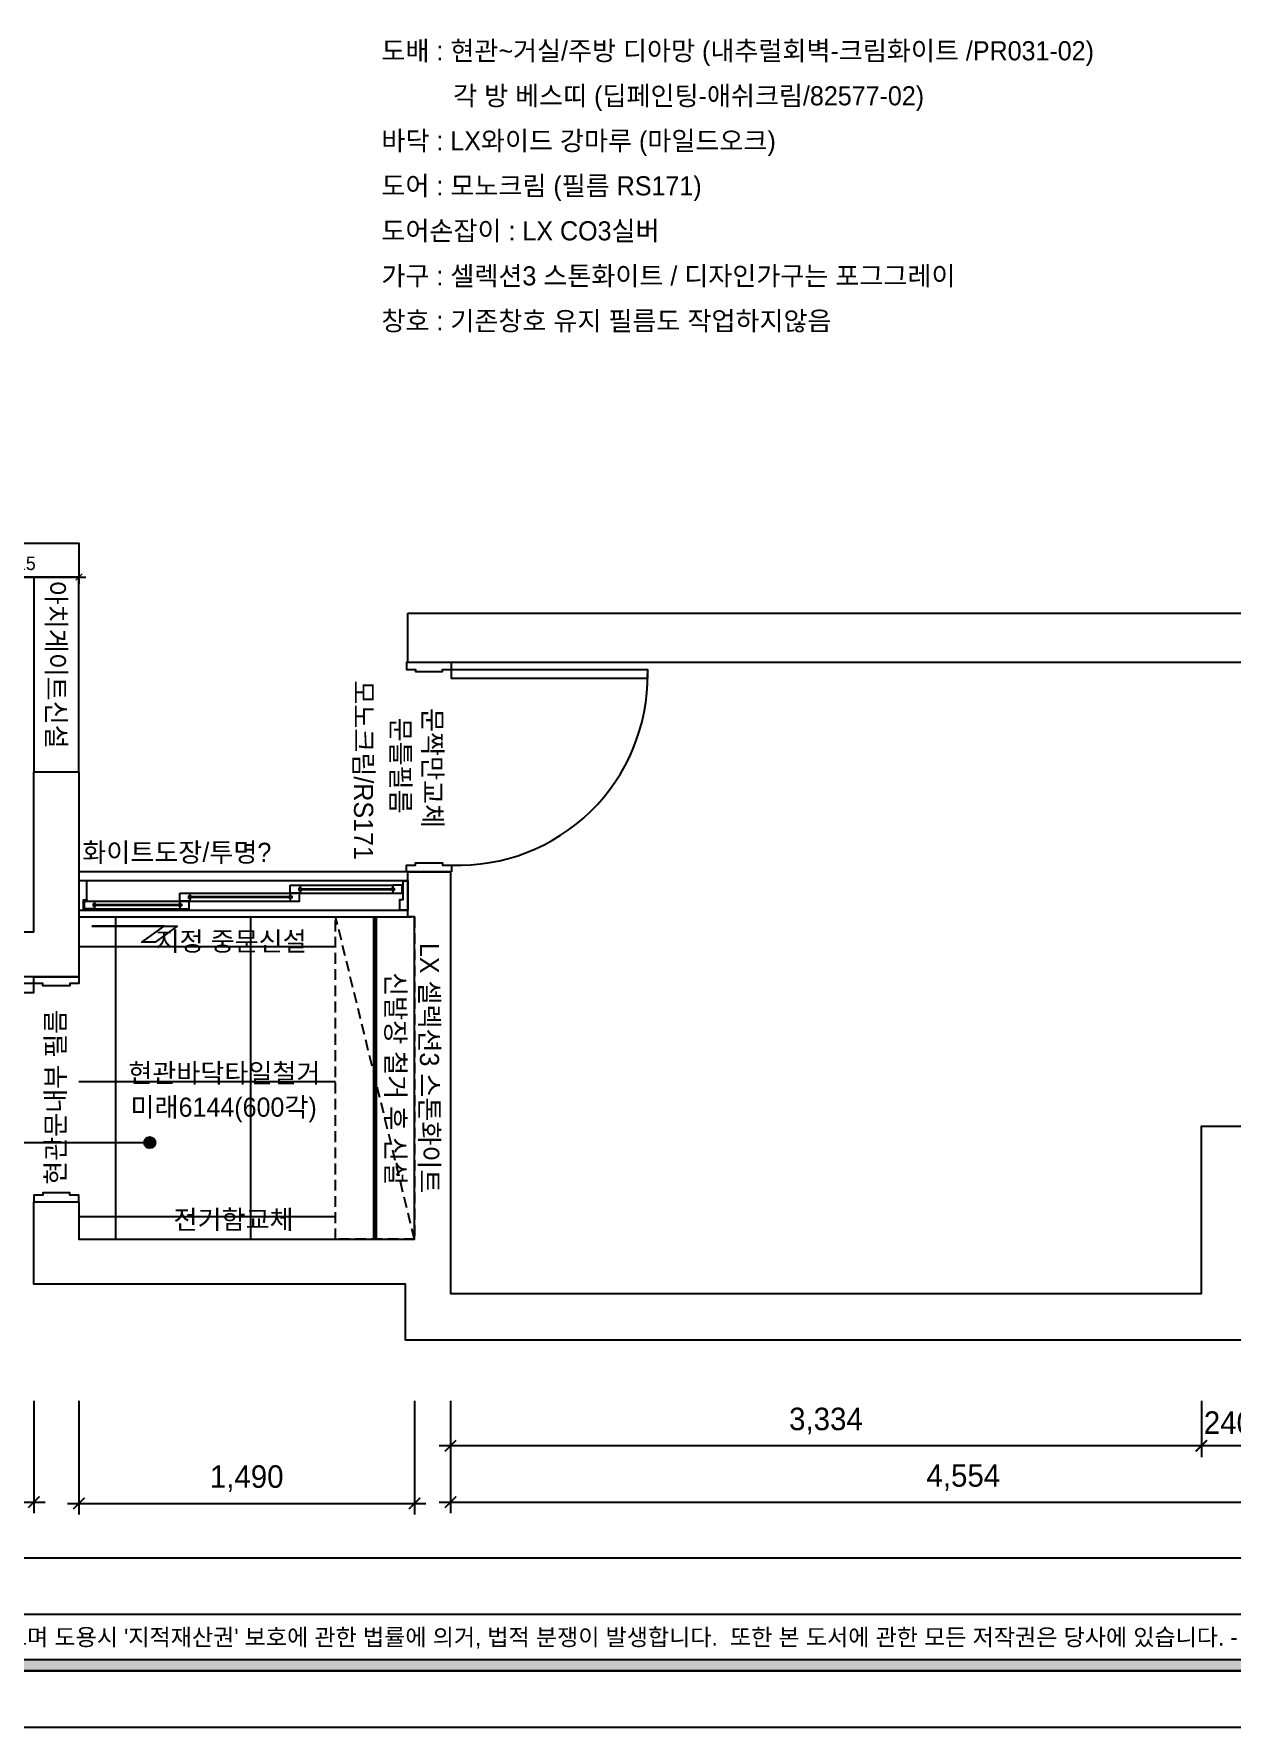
# Model space of a CAD drawing. Header units: millimetres. Extents: x 389217 to 432717, y 56032 to 85056.
# Drawn here: x 398037 to 403353, y 56532 to 64055 of the extents above; entities that cross this region are included whole.
import ezdxf
from ezdxf.enums import TextEntityAlignment as Align

# ---------------------------------------------------------------- set-up
doc = ezdxf.new("R2010")
doc.units = ezdxf.units.MM
doc.header["$LTSCALE"] = 60
doc.linetypes.add('DH-HID2', pattern=[1.2, 0.8, -0.4])
doc.linetypes.add('HID', pattern=[2.5, 1.5, -1])
for name, color, linetype in [('0-ELC TEXT', 7, 'Continuous'), ('04-WIN', 4, 'Continuous'), ('07-DIM WAL', 5, 'Continuous'), ('2CONTINUOUS', 2, 'Continuous'), ('3.기호.계단선', 30, 'Continuous'), ('CO-DO-FR', 7, 'Continuous'), ('CO-DOOR', 8, 'Continuous'), ('FORM(YOURNAME)-1', 1, 'Continuous'), ('FORM(YOURNAME)-11', 1, 'Continuous'), ('FU-FURM', 6, 'DH-HID2'), ('HAT', 8, 'Continuous'), ('도면층8', 8, 'Continuous'), ('설비', 140, 'Continuous')]:
    doc.layers.add(name, color=color, linetype=linetype)
doc.styles.add('HY 울릉도 L', font='')
doc.styles.add('YOURNAME', font='HY울릉도M.TTF')
doc.styles.add('코레일둥고', font='Korail_Round_Gothic_Medium.ttf')
doc.styles.get('HY 울릉도 L').set_extended_font_data('HY울릉도L')
doc.dimstyles.new('30', dxfattribs={"dimscale": 30, "dimtxt": 2, "dimasz": 1, "dimexe": 1, "dimexo": 1, "dimgap": 1, "dimtad": 1, "dimdec": 0, "dimrnd": 0.05, "dimdsep": 46, "dimlunit": 6, "dimtxsty": 'HY 울릉도 L', "dimblk": 'ARCHTICK', "dimcen": 2.5, "dimdle": 1, "dimclrd": 133, "dimclre": 133, "dimclrt": 30, "dimadec": 0, "dimazin": 0, "dimtfac": 1, "dimtdec": 0, "dimtix": 1, "dimtmove": 2, "dimatfit": 3, "dimldrblk": 'ARCHTICK', "dimfxl": 1, "dimlwd": -1, "dimlwe": -1, "dimarcsym": 0})
doc.dimstyles.new('50', dxfattribs={"dimscale": 50, "dimtxt": 2, "dimasz": 1, "dimexe": 1, "dimexo": 1, "dimgap": 1, "dimtad": 1, "dimdec": 0, "dimrnd": 0.05, "dimdsep": 46, "dimlunit": 6, "dimtxsty": 'HY 울릉도 L', "dimblk": 'ARCHTICK', "dimcen": 2.5, "dimdle": 1, "dimclrd": 133, "dimclre": 133, "dimclrt": 30, "dimadec": 0, "dimazin": 0, "dimtfac": 1, "dimtdec": 0, "dimtix": 1, "dimtmove": 2, "dimatfit": 3, "dimldrblk": 'ARCHTICK', "dimfxl": 1, "dimlwd": -1, "dimlwe": -1, "dimarcsym": 0})

# ---------------------------------------------------------------- blocks, each defined once
blk = doc.blocks.new('vudauseh')
at = {"layer": '2CONTINUOUS'}
for points in [[(388324.9, 79700), (386879.9, 79700), (386879.9, 79615), (386679.9, 79615), (386679.9, 79700), (385204.9, 79700), (385204.9, 79293), (383839.9, 79293)], [(383839.9, 78113), (384934.9, 78113), (384934.9, 78623), (385209.9, 78623), (385209.9, 78103), (386679.9, 78103), (386679.9, 78915), (386879.9, 78915), (386879.9, 78124), (388124.9, 78124), (388124.9, 78835), (388324.9, 78835), (388324.9, 77924), (388124.9, 77924), (383639.9, 77924)], [(383639.9, 79493), (384209.9, 79493), (384209.9, 80355), (384409.9, 80355), (384409.9, 79850), (388324.9, 79850), (388324.9, 79700)], [(389784.9, 79540), (394739.9, 79540), (394739.9, 79020), (394528.9, 79020), (394528.9, 79320), (389784.9, 79320), (389784.9, 79540)], [(388124.9, 76924), (388324.9, 76924), (388324.9, 76758), (389814.9, 76758), (389814.9, 78190), (389814.9, 78190), (389784.9, 78190), (389784.9, 78390), (389974.9, 78390), (389974.9, 76517), (393308.9, 76517), (393308.9, 77260), (393548.9, 77260), (393548.9, 76510), (394528.9, 76510), (394528.9, 77390), (394740.5, 77390), (394740.5, 76310), (389774.9, 76310), (389774.9, 76558), (388124.9, 76558), (388124.9, 76924)]]:
    blk.add_lwpolyline(points, dxfattribs=at)
at = {"layer": 'CO-DO-FR'}
for points in [[(389979.9, 79320), (389779.9, 79320), (389779.9, 79290), (389819.9, 79290), (389819.9, 79280), (389939.9, 79280), (389939.9, 79290), (389979.9, 79290), (389979.9, 79320)], [(389979.9, 78390), (389779.9, 78390), (389779.9, 78420), (389819.9, 78420), (389819.9, 78430), (389939.9, 78430), (389939.9, 78420), (389979.9, 78420), (389979.9, 78390)], [(388124.9, 77924), (388324.9, 77924), (388324.9, 77894), (388284.9, 77894), (388284.9, 77884), (388164.9, 77884), (388164.9, 77894), (388124.9, 77894), (388124.9, 77924)], [(388124.9, 76924), (388324.9, 76924), (388324.9, 76954), (388284.9, 76954), (388284.9, 76964), (388164.9, 76964), (388164.9, 76954), (388124.9, 76954), (388124.9, 76924)]]:
    blk.add_lwpolyline(points, close=True, dxfattribs=at)
at = {"layer": 'CO-DOOR'}
for points in [[(390849.9, 79250), (389979.9, 79250), (389979.9, 79290), (390849.9, 79290)], [(387184.9, 77854), (388124.9, 77854), (388124.9, 77894), (387184.9, 77894)]]:
    blk.add_lwpolyline(points, close=True, dxfattribs=at)
blk.add_arc((390009.5, 79260), 840.5, 267.98591, 0.68169, dxfattribs=at)
blk = doc.blocks.new('FORM-ELEVATION')
at = {"layer": 'FORM(YOURNAME)-11'}
h = blk.add_hatch(color=256, dxfattribs=at)
h.dxf.hatch_style = 1
h.paths.add_polyline_path([(-10309, 35708), (71691, 35708), (71691, 35508), (-10309, 35508)])
h.paths.add_polyline_path([(-10309, -21492), (71691, -21492), (71691, -21692), (-10309, -21692)])
at = {"layer": 'Defpoints', "color": 158}
blk.add_line((62481, -20692), (-10309, -20692), dxfattribs=at)
for points in [[(-10309, -21692), (71691, -21692), (71691, 35708), (-10309, 35708)], [(-8309, 33708), (61071, 33708), (61071, -19692), (-8309, -19692)]]:
    blk.add_lwpolyline(points, close=True, dxfattribs=at)
at = {"layer": 'FORM(YOURNAME)-11', "color": 250}
blk.add_lwpolyline([(-11309, -22692), (72691, -22692), (72691, 36708), (-11309, 36708)], close=True, dxfattribs=at)
at = {"layer": 'FORM(YOURNAME)-11'}
blk.add_lwpolyline([(-10309, -21492), (71691, -21492), (71691, -21692), (-10309, -21692)], close=True, dxfattribs=at)
at = {"layer": 'FORM(YOURNAME)-11', "color": 1, "style": 'YOURNAME'}
blk.add_text("- 본 도서는 어떠한 경우에도 무단으로 도용할 수 없으며 도용시 '지적재산권' 보호에 관한 법률에 의거, 법적 분쟁이 발생합니다.  또한 본 도서에 관한 모든 저작권은 당사에 있습니다. -", height=300, dxfattribs=at).set_placement((28146, -21092), align=Align.MIDDLE_CENTER)
at = {"layer": 'FORM(YOURNAME)-11', "color": 3, "style": 'YOURNAME'}
for tag, height, p in [('1', 450, (71041, -1219)), ('2', 450, (71041, -1863)), ('3', 450, (71041, -3150)), ('4', 450, (71041, -5081)), ('5', 515, (71041, -7398)), ('6', 515, (71041, -9650)), ('7', 515, (71041, -11903)), ('8', 515, (71041, -14155)), ('9', 515, (71041, -16408)), ('10', 515, (66791, -18596)), ('11', 515, (71041, -18660)), ('12', 515, (66791, -20848)), ('13', 515, (71041, -20848))]:
    blk.add_attdef(tag, text='', height=height, dxfattribs=at).set_placement(p, align=Align.MIDDLE_RIGHT)
blk = doc.blocks.new('_ArchTick')
at = {"color": 0, "linetype": 'ByBlock', "const_width": 0.15}
blk.add_lwpolyline([(-0.5, -0.5), (0.5, 0.5)], dxfattribs=at)
blk = doc.blocks.new('*D45')
at = {"layer": '07-DIM WAL', "color": 133, "transparency": 16777216}
for p, q in [((396791.9, 57982.2), (396791.9, 57482.2)), ((398036.9, 57982.2), (398036.9, 57482.2)), ((396741.9, 57532.2), (398086.9, 57532.2))]:
    blk.add_line(p, q, dxfattribs=at)
at = {"layer": 'Defpoints', "color": 0, "transparency": 16777216}
for p in [(396791.9, 58032.2), (398036.9, 58032.2), (398036.9, 57532.2)]:
    blk.add_point(p, dxfattribs=at)
at = {"layer": '07-DIM WAL', "color": 133, "transparency": 16777216, "xscale": 50, "yscale": 50, "zscale": 50, "rotation": 180}
blk.add_blockref('_ArchTick', (396791.9, 57532.2), dxfattribs=at)
at = {"layer": '07-DIM WAL', "color": 133, "transparency": 16777216, "xscale": 50, "yscale": 50, "zscale": 50}
blk.add_blockref('_ArchTick', (398036.9, 57532.2), dxfattribs=at)
at = {"layer": '07-DIM WAL', "color": 30, "transparency": 16777216, "insert": (397414.4, 57642.1), "char_height": 100, "attachment_point": 5, "style": 'HY 울릉도 L'}
blk.add_mtext('1,245', dxfattribs=at)
blk = doc.blocks.new('*D46')
at = {"layer": '07-DIM WAL', "color": 133, "transparency": 16777216}
for p, q in [((398236.9, 57982.2), (398236.9, 57476.2)), ((399726.9, 57982.2), (399726.9, 57476.2)), ((398186.9, 57526.2), (399776.9, 57526.2))]:
    blk.add_line(p, q, dxfattribs=at)
at = {"layer": 'Defpoints', "color": 0, "transparency": 16777216}
for p in [(398236.9, 58032.2), (399726.9, 58032.2), (399726.9, 57526.2)]:
    blk.add_point(p, dxfattribs=at)
at = {"layer": '07-DIM WAL', "color": 133, "transparency": 16777216, "xscale": 50, "yscale": 50, "zscale": 50, "rotation": 180}
blk.add_blockref('_ArchTick', (398236.9, 57526.2), dxfattribs=at)
at = {"layer": '07-DIM WAL', "color": 133, "transparency": 16777216, "xscale": 50, "yscale": 50, "zscale": 50}
blk.add_blockref('_ArchTick', (399726.9, 57526.2), dxfattribs=at)
at = {"layer": '07-DIM WAL', "color": 30, "transparency": 16777216, "insert": (398981.9, 57636.1), "char_height": 100, "attachment_point": 5, "style": 'HY 울릉도 L'}
blk.add_mtext('1,490', dxfattribs=at)
blk = doc.blocks.new('*D47')
at = {"layer": '07-DIM WAL', "color": 133, "transparency": 16777216}
for p, q in [((399886.9, 57982.2), (399886.9, 57482.2)), ((404440.9, 57982.2), (404440.9, 57482.2)), ((399836.9, 57532.2), (404490.9, 57532.2))]:
    blk.add_line(p, q, dxfattribs=at)
at = {"layer": 'Defpoints', "color": 0, "transparency": 16777216}
for p in [(399886.9, 58032.2), (404440.9, 58032.2), (404440.9, 57532.2)]:
    blk.add_point(p, dxfattribs=at)
at = {"layer": '07-DIM WAL', "color": 133, "transparency": 16777216, "xscale": 50, "yscale": 50, "zscale": 50, "rotation": 180}
blk.add_blockref('_ArchTick', (399886.9, 57532.2), dxfattribs=at)
at = {"layer": '07-DIM WAL', "color": 133, "transparency": 16777216, "xscale": 50, "yscale": 50, "zscale": 50}
blk.add_blockref('_ArchTick', (404440.9, 57532.2), dxfattribs=at)
at = {"layer": '07-DIM WAL', "color": 30, "transparency": 16777216, "insert": (402163.9, 57641.1), "char_height": 100, "attachment_point": 5, "style": 'HY 울릉도 L'}
blk.add_mtext('4,554', dxfattribs=at)
blk = doc.blocks.new('*D49')
at = {"layer": '07-DIM WAL', "color": 133, "transparency": 16777216}
for p, q in [((403220.9, 57982.2), (403220.9, 57732.2)), ((403460.9, 57982.2), (403460.9, 57732.2)), ((403510.9, 57782.2), (403170.9, 57782.2))]:
    blk.add_line(p, q, dxfattribs=at)
at = {"layer": 'Defpoints', "color": 0, "transparency": 16777216}
for p in [(403220.9, 58032.2), (403460.9, 58032.2), (403220.9, 57782.2)]:
    blk.add_point(p, dxfattribs=at)
at = {"layer": '07-DIM WAL', "color": 133, "transparency": 16777216, "xscale": 50, "yscale": 50, "zscale": 50}
blk.add_blockref('_ArchTick', (403220.9, 57782.2), dxfattribs=at)
at = {"layer": '07-DIM WAL', "color": 133, "transparency": 16777216, "xscale": 50, "yscale": 50, "zscale": 50, "rotation": 180}
blk.add_blockref('_ArchTick', (403460.9, 57782.2), dxfattribs=at)
at = {"layer": '07-DIM WAL', "color": 30, "transparency": 16777216, "insert": (403340.9, 57884.3), "char_height": 100, "attachment_point": 5, "style": 'HY 울릉도 L'}
blk.add_mtext('240', dxfattribs=at)
blk = doc.blocks.new('*D50')
at = {"layer": '07-DIM WAL', "color": 133, "transparency": 16777216}
for p, q in [((399886.9, 57982.2), (399886.9, 57732.2)), ((403220.9, 57982.2), (403220.9, 57732.2)), ((403270.9, 57782.2), (399836.9, 57782.2))]:
    blk.add_line(p, q, dxfattribs=at)
at = {"layer": 'Defpoints', "color": 0, "transparency": 16777216}
for p in [(399886.9, 58032.2), (403220.9, 58032.2), (399886.9, 57782.2)]:
    blk.add_point(p, dxfattribs=at)
at = {"layer": '07-DIM WAL', "color": 133, "transparency": 16777216, "xscale": 50, "yscale": 50, "zscale": 50, "rotation": 180}
blk.add_blockref('_ArchTick', (399886.9, 57782.2), dxfattribs=at)
at = {"layer": '07-DIM WAL', "color": 133, "transparency": 16777216, "xscale": 50, "yscale": 50, "zscale": 50}
blk.add_blockref('_ArchTick', (403220.9, 57782.2), dxfattribs=at)
at = {"layer": '07-DIM WAL', "color": 30, "transparency": 16777216, "insert": (401553.9, 57892.2), "char_height": 100, "attachment_point": 5, "style": 'HY 울릉도 L'}
blk.add_mtext('3,334', dxfattribs=at)
blk = doc.blocks.new('*D73')
at = {"layer": '07-DIM WAL', "color": 133, "transparency": 16777216}
for p, q in [((397721.9, 61761.7), (397721.9, 61611.7)), ((398236.9, 61761.7), (398236.9, 61611.7)), ((397691.9, 61641.7), (398266.9, 61641.7))]:
    blk.add_line(p, q, dxfattribs=at)
at = {"layer": 'Defpoints', "color": 0, "transparency": 16777216}
for p in [(397721.9, 61791.7), (398236.9, 61791.7), (398236.9, 61641.7)]:
    blk.add_point(p, dxfattribs=at)
at = {"layer": '07-DIM WAL', "color": 133, "transparency": 16777216, "xscale": 30, "yscale": 30, "zscale": 30, "rotation": 180}
blk.add_blockref('_ArchTick', (397721.9, 61641.7), dxfattribs=at)
at = {"layer": '07-DIM WAL', "color": 133, "transparency": 16777216, "xscale": 30, "yscale": 30, "zscale": 30}
blk.add_blockref('_ArchTick', (398236.9, 61641.7), dxfattribs=at)
at = {"layer": '07-DIM WAL', "color": 30, "transparency": 16777216, "insert": (397979.4, 61702.4), "char_height": 60, "attachment_point": 5, "style": 'HY 울릉도 L'}
blk.add_mtext('515', dxfattribs=at)

msp = doc.modelspace()

# ---------------------------------------------------------------- hatches: boundary and pattern name
at = {"layer": '0-ELC TEXT'}
h = msp.add_hatch(color=256, dxfattribs=at)
h.dxf.hatch_style = 1
edge = h.paths.add_edge_path()
edge.add_arc((398551.6, 59129.5), 25, -180, 180, ccw=False)
h = msp.add_hatch(color=256, dxfattribs=at)
h.dxf.hatch_style = 1
edge = h.paths.add_edge_path()
edge.add_arc((398551.6, 59129.5), 25, -180, 180, ccw=False)
at = {"layer": 'HAT', "transparency": 33554687}
h = msp.add_hatch(dxfattribs=at)
h.set_pattern_fill('_USER', color=256, scale=600, double=1, pattern_type=0)
h.set_pattern_definition([(0, (0, 0), (0, 600), []), (90, (0, 0), (-600, 4e-14), [])])
h.paths.add_polyline_path([(398236.9, 60131.7), (399376.9, 60131.7), (399376.9, 58699.7), (398236.9, 58699.7)])

# ---------------------------------------------------------------- linework, layer by layer
at = {"layer": '0-ELC TEXT'}
msp.add_line((397431.7, 59129.5), (398551.6, 59129.5), dxfattribs=at)
msp.add_circle((398551.6, 59129.5), 25, dxfattribs=at)
msp.add_circle((398551.6, 59129.5), 25, dxfattribs=at)
at = {"layer": '04-WIN'}
for points in [[(398036.9, 60776.7), (398236.9, 60776.7), (398236.9, 61641.7), (398036.9, 61641.7)], [(399696.9, 60331.7), (398236.9, 60331.7), (398236.9, 60131.7), (399696.9, 60131.7)]]:
    msp.add_lwpolyline(points, close=True, dxfattribs=at)
at = {"layer": '3.기호.계단선', "color": 10, "linetype": 'HID', "const_width": 20}
msp.add_lwpolyline([(399551.9, 58699.7), (399551.9, 60131.7)], dxfattribs=at)
at = {"layer": 'CO-DOOR', "color": 1}
msp.add_lwpolyline([(398294.4, 60091.4), (398673.6, 60091.4), (398574.9, 60019.2), (398516.6, 60019.2), (398615.2, 60091.4), (398294.4, 60091.4)], close=True, dxfattribs=at)
at = {"layer": 'FU-FURM'}
msp.add_lwpolyline([(399726.9, 58699.7), (399376.9, 58699.7), (399376.9, 60131.7), (399726.9, 60131.7), (399726.9, 58699.7), (399376.9, 60131.7)], dxfattribs=at)
at = {"layer": '도면층8'}
for p, q in [((399696.9, 60291.4), (398236.9, 60291.4)), ((399219.9, 60272.5), (399630.9, 60272.5)), ((398272, 60209.5), (398272, 60207)), ((398306.4, 60202.3), (398685.5, 60202.3)), ((398685.5, 60202.3), (399205.7, 60202.3)), ((398729.9, 60237.4), (399205.7, 60237.4)), ((399219.9, 60237.4), (399630.9, 60237.4)), ((398236.9, 60161.4), (399696.9, 60161.4)), ((398306.4, 60167.2), (398726.4, 60167.2))]:
    msp.add_line(p, q, dxfattribs=at)
for points in [[(398236.9, 60286.4), (398236.9, 60161.4), (398257.3, 60161.4), (398257.3, 60207), (398272, 60207), (398272, 60291.4), (398236.9, 60291.4), (398236.9, 60286.4)], [(399219.9, 60261.7), (399223.1, 60260.1), (399223.7, 60258.9), (399224.4, 60257.3)], [(399626.4, 60252.6), (399224.4, 60252.6), (399224.4, 60257.3), (399626.4, 60257.3), (399626.4, 60252.6), (399626.4, 60257.3)], [(399630.9, 60261.7), (399627.7, 60260.1), (399627, 60258.9), (399626.4, 60257.3)], [(399696.9, 60172.1), (399696.9, 60161.4), (399661.8, 60161.4), (399661.8, 60209.5), (399676.5, 60209.5), (399676.5, 60291.4), (399696.9, 60291.4), (399696.9, 60172.1)], [(398681, 60182.4), (398302.4, 60182.4), (398302.4, 60187.1), (398681, 60187.1), (398681, 60182.4), (398681, 60187.1)], [(398306.4, 60191.5), (398309.7, 60189.9), (398310.3, 60188.8), (398310.9, 60187.1)], [(398306.4, 60178), (398309.7, 60179.6), (398310.3, 60180.8), (398310.9, 60182.4)], [(398685.5, 60191.5), (398682.3, 60189.9), (398681.6, 60188.8), (398681, 60187.1)], [(398685.5, 60178), (398682.3, 60179.6), (398681.6, 60180.8), (398681, 60182.4)], [(398729.9, 60226.6), (398733.1, 60225), (398733.7, 60223.8), (398734.4, 60222.2)], [(398729.9, 60213.1), (398733.1, 60214.7), (398733.7, 60215.8), (398734.4, 60217.5)], [(399171, 60217.5), (398734.4, 60217.5), (398734.4, 60222.2), (399171, 60222.2), (399171, 60217.5), (399171, 60222.2)], [(399175.5, 60226.6), (399172.3, 60225), (399171.6, 60223.8), (399171, 60222.2)], [(399175.5, 60213.1), (399172.3, 60214.7), (399171.6, 60215.8), (399171, 60217.5)], [(399219.9, 60248.1), (399223.1, 60249.8), (399223.7, 60250.9), (399224.4, 60252.6)], [(399630.9, 60248.1), (399627.7, 60249.8), (399627, 60250.9), (399626.4, 60252.6)]]:
    msp.add_lwpolyline(points, dxfattribs=at)
for points in [[(399175.5, 60272.5), (399219.9, 60272.5), (399219.9, 60260.8), (399213.4, 60258.7), (399213.4, 60251.1), (399219.9, 60249.1), (399219.9, 60237.4), (399175.5, 60237.4)], [(399630.9, 60249.1), (399630.9, 60237.4), (399671.8, 60237.4), (399671.8, 60272.5), (399630.9, 60272.5), (399630.9, 60260.8), (399637.4, 60258.7), (399637.4, 60251.1)], [(398262, 60202.3), (398306.4, 60202.3), (398306.4, 60190.6), (398300, 60188.5), (398300, 60181), (398306.4, 60178.9), (398306.4, 60167.2), (398262, 60167.2)], [(398685.5, 60237.4), (398729.9, 60237.4), (398729.9, 60225.7), (398723.4, 60223.6), (398723.4, 60216.1), (398729.9, 60214), (398729.9, 60202.3), (398685.5, 60202.3)], [(398685.5, 60178.9), (398685.5, 60167.2), (398726.4, 60167.2), (398726.4, 60202.3), (398685.5, 60202.3), (398685.5, 60190.6), (398692, 60188.5), (398692, 60181)], [(399175.5, 60214), (399175.5, 60202.3), (399216.4, 60202.3), (399216.4, 60237.4), (399175.5, 60237.4), (399175.5, 60225.7), (399182, 60223.6), (399182, 60216.1)]]:
    msp.add_lwpolyline(points, close=True, dxfattribs=at)

# ---------------------------------------------------------------- block references
msp.add_blockref('vudauseh', (9912, -18058.3))
at = {"layer": 'FORM(YOURNAME)-1', "xscale": 0.2500000000000002, "yscale": 0.2500000000000002, "zscale": 0.2500000000000002}
msp.add_blockref('FORM-ELEVATION', (392544.3, 62205.2), dxfattribs=at)

# ---------------------------------------------------------------- texts
at = {"layer": '0-ELC TEXT', "style": '코레일둥고'}
for s, rotation, p in [('아치게이트신설', 270, (398093.3, 61625.5)), ('문틀필름', 270, (399622.9, 61017.5)), ('문짝만교체', 270, (399764.6, 61059.7)), ('신발장 철거 후 신설', 270, (399600.3, 59886.3)), ('현관문내부 필름', 90, (398175.1, 58941.6))]:
    msp.add_text(s, height=85, rotation=rotation, dxfattribs=at).set_placement(p)
for s, p in [('지정 중문신설', (398577.1, 59981.3)), ('현관바닥타일철거', (398456, 59395.7)), ('전기함교체', (398656.7, 58744.9))]:
    msp.add_text(s, height=85, dxfattribs=at).set_placement(p)
at = {"layer": '설비', "color": 140, "style": '코레일둥고'}
for s, p in [('도배 : 현관~거실/주방 디아망 (내추럴회벽-크림화이트 /PR031-02)', (399580.1, 63937.4)), ('각 방 베스띠 (딥페인팅-애쉬크림/82577-02)', (399898.5, 63737.4)), ('바닥 : LX와이드 강마루 (마일드오크)', (399580.1, 63537.4)), ('도어 : 모노크림 (필름 RS171)', (399580.1, 63337.4)), ('도어손잡이 : LX CO3실버', (399580.1, 63137.4)), ('가구 : 셀렉션3 스톤화이트 / 디자인가구는 포그그레이', (399580.1, 62937.4)), ('창호 : 기존창호 유지 필름도 작업하지않음', (399580.1, 62737.4)), ('화이트도장/투명?', (398251.7, 60376.4)), ('미래6144(600각)', (398466, 59244.1))]:
    msp.add_text(s, height=85, dxfattribs=at).set_placement(p)
for s, p in [('모노크림/RS171', (399458.3, 61182.8)), ('LX 셀렉션3 스톤화이트', (399750.9, 60016.5))]:
    msp.add_text(s, height=85, rotation=270, dxfattribs=at).set_placement(p)

# ---------------------------------------------------------------- dimensions: what is measured, and where the dimension line sits
at = {"layer": '07-DIM WAL'}
for base, p1, p2, dimstyle, picture, middle in [((398236.9, 61641.7), (397721.9, 61791.7), (398236.9, 61791.7), '30', '*D73', (397979.4, 61702.4)), ((398036.9, 57532.2), (396791.9, 58032.2), (398036.9, 58032.2), '50', '*D45', (397414.4, 57642.1)), ((399726.9, 57526.2), (398236.9, 58032.2), (399726.9, 58032.2), '50', '*D46', (398981.9, 57636.1)), ((404440.9, 57532.2), (399886.9, 58032.2), (404440.9, 58032.2), '50', '*D47', (402163.9, 57641.1)), ((399886.9, 57782.2), (403220.9, 58032.2), (399886.9, 58032.2), '50', '*D50', (401553.9, 57892.2)), ((403220.9, 57782.2), (403460.9, 58032.2), (403220.9, 58032.2), '50', '*D49', (403340.9, 57884.3))]:
    dim = msp.add_linear_dim(base=base, p1=p1, p2=p2, dimstyle=dimstyle, dxfattribs=at)
    dim.commit()
    dim.dimension.update_dxf_attribs({"geometry": picture, "text_midpoint": middle})

doc.saveas('drawing.dxf')
